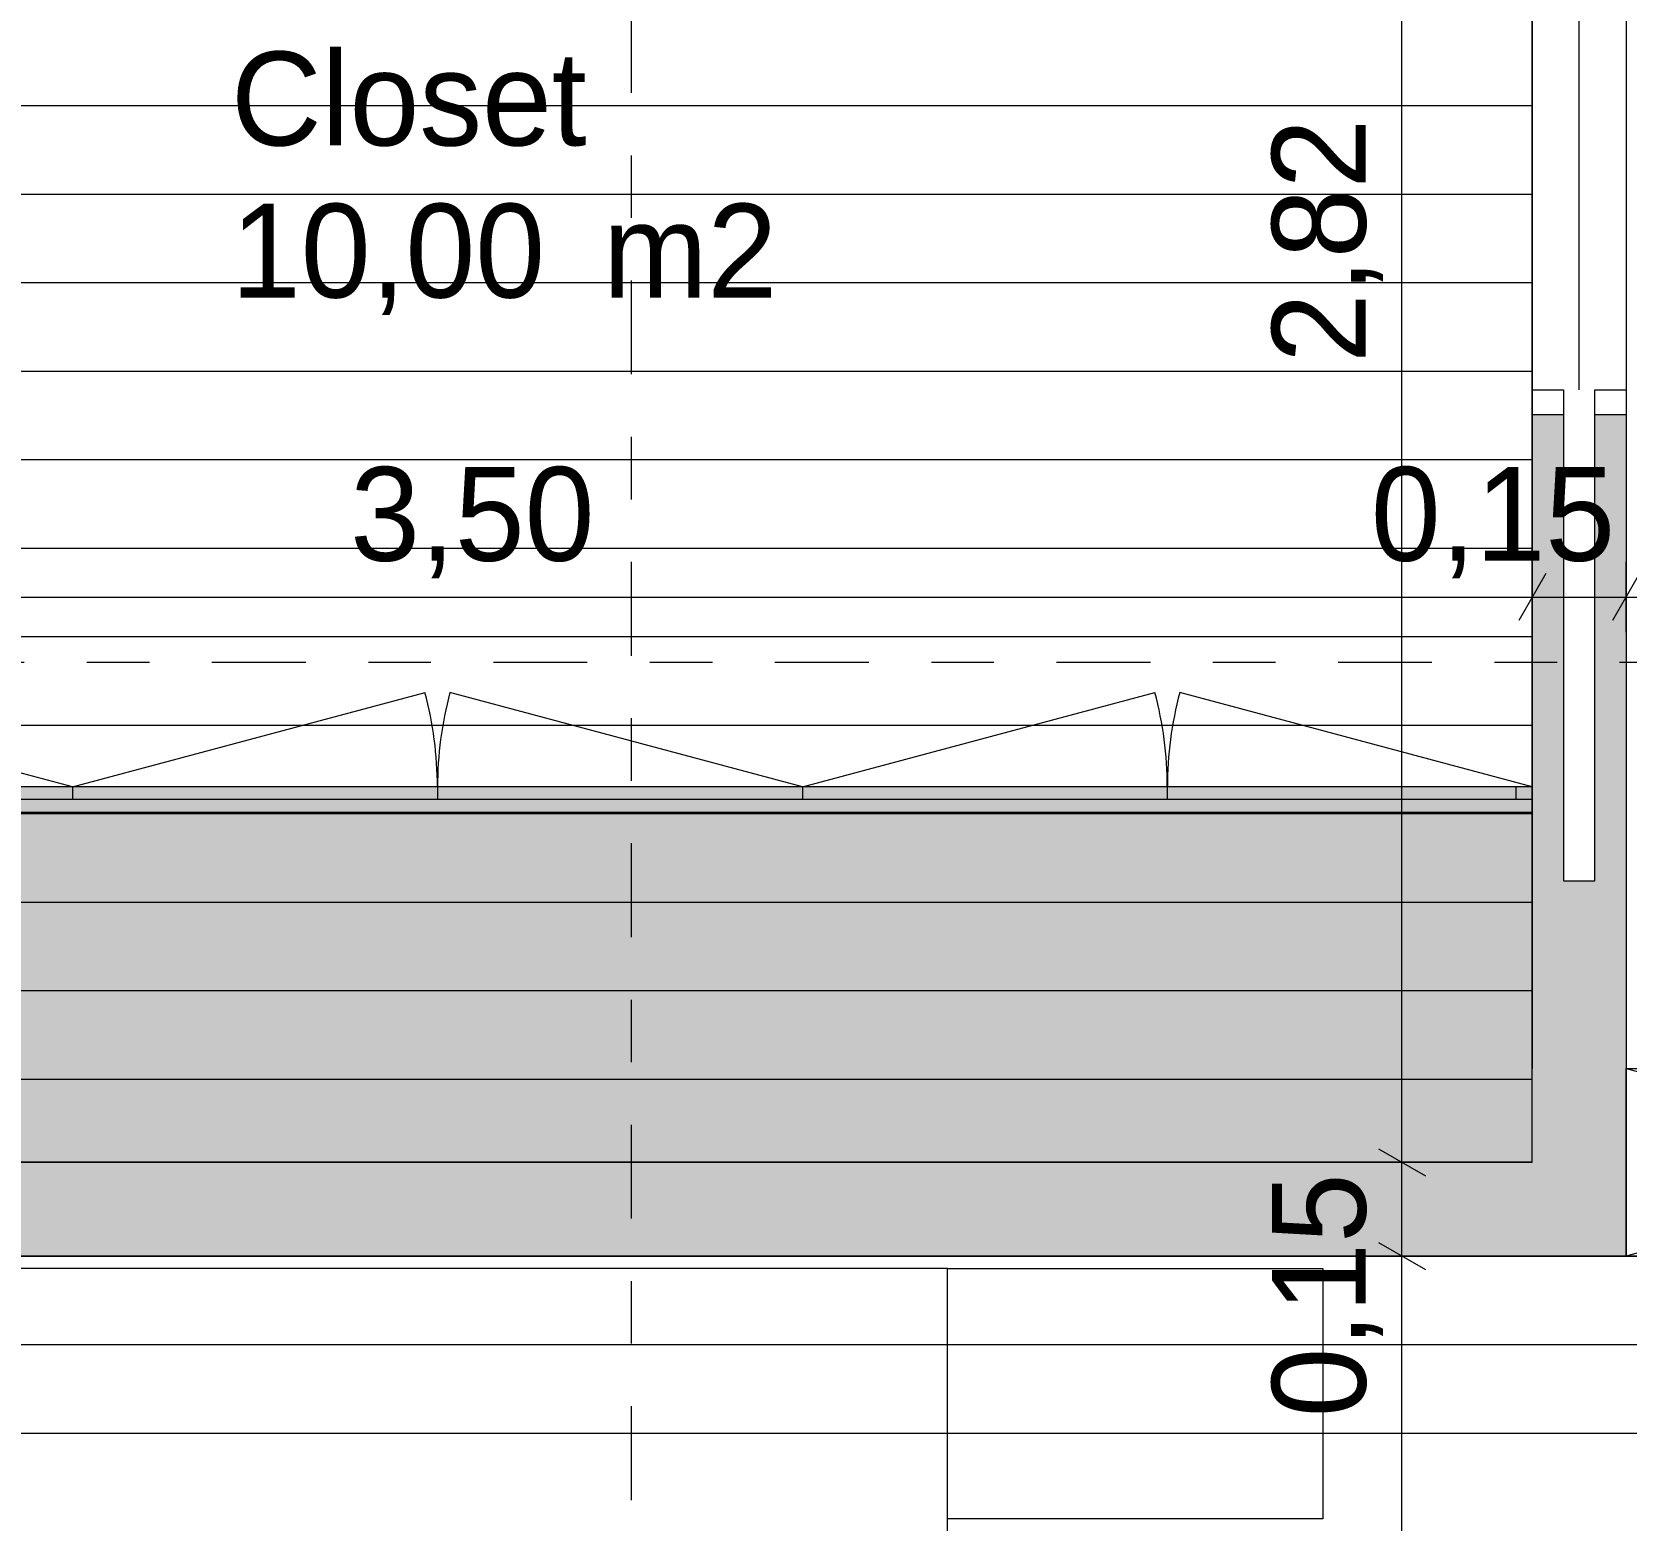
# Model space of a CAD drawing. Header units: metres. Extents: x -111189 to -108577, y -72951 to -72647.
# Drawn here: x -110676.984 to -110674.436, y -72935.126 to -72932.747 of the extents above; entities that cross this region are included whole.
import ezdxf

# ---------------------------------------------------------------- set-up
doc = ezdxf.new("R2010")
doc.units = ezdxf.units.M
doc.header["$MEASUREMENT"] = 0
for name, pattern in [('Dashed', [0.423333, 0.211667, -0.211667]), ('Dot & Dashed', [0.670278, 0.3175, -0.176389, 0, -0.176389]), ('OTK - Tracejado', [0.08, 0.04, -0.04]), ('OTK - Traço Ponto', [0.2, 0.1, -0.05, 0, -0.05]), ('OTK - Traço Ponto CORTES_ALÇ', [0.6, 0.3, -0.15, 0, -0.15])]:
    doc.linetypes.add(name, pattern=pattern)
for name, color, linetype in [('Muro Não Confinante - MNC1_1_0', 7, 'Continuous'), ('Muro Não Confinante - MNC1_1_00 - DESENHO 2D', 7, 'Continuous'), ('Muro Não Confinante - MNC1_1_03 - COBERTURA', 7, 'Continuous'), ('Muro Não Confinante - MNC1_1_03 - LAJES', 7, 'Continuous'), ('Muro Não Confinante - MNC1_1_05 - PAREDES..35', 7, 'Continuous'), ('Muro Não Confinante - MNC1_1_08 - EQUIPAMENTO AMOVIVEL', 7, 'Continuous'), ('Muro Não Confinante - MNC1_1_08 - EQUIPAMENTO FIXO', 7, 'Continuous'), ('Muro Não Confinante - MNC1_1_11 - ZONA_ÁREA', 7, 'Continuous'), ('Muro Não Confinante - MNC1_1_12 - COTAS GERAIS', 7, 'Continuous'), ('Planta Piso -1_1_07 - MUROS', 7, 'Continuous'), ('Planta Piso -1_1_14 - CORTES.Marcadores', 7, 'Continuous')]:
    doc.layers.add(name, color=color, linetype=linetype)
doc.styles.add('ESTILO_GERADO_3', font='AGENCYR.TTF')

# ---------------------------------------------------------------- blocks, each defined once
blk = doc.blocks.new('*X144', base_point=(-110694.4627, -72968.689))
at = {"layer": 'Muro Não Confinante - MNC1_1_03 - LAJES', "color": 253, "linetype": 'Continuous', "lineweight": 9, "ltscale": 1000}
for p, q in [((-110677.0859, -72934.7039), (-110676.8359, -72934.7039)), ((-110676.8359, -72934.7039), (-110676.5859, -72934.7039)), ((-110676.5859, -72934.7039), (-110676.3359, -72934.7039)), ((-110676.3359, -72934.7039), (-110676.0859, -72934.7039)), ((-110676.0859, -72934.7039), (-110675.8359, -72934.7039)), ((-110675.8359, -72934.7039), (-110675.5859, -72934.7039)), ((-110675.5859, -72934.7039), (-110675.3359, -72934.7039)), ((-110675.3359, -72934.7039), (-110675.0859, -72934.7039)), ((-110675.0859, -72934.7039), (-110674.8359, -72934.7039)), ((-110674.8359, -72934.7039), (-110674.5859, -72934.7039)), ((-110674.5859, -72934.7039), (-110674.3359, -72934.7039)), ((-110677.0859, -72934.8454), (-110676.8359, -72934.8454)), ((-110677.0859, -72934.8454), (-110676.8359, -72934.8454)), ((-110676.8359, -72934.8454), (-110676.5859, -72934.8454)), ((-110676.8359, -72934.8454), (-110676.5859, -72934.8454)), ((-110676.5859, -72934.8454), (-110676.3359, -72934.8454)), ((-110676.5859, -72934.8454), (-110676.3359, -72934.8454)), ((-110676.3359, -72934.8454), (-110676.0859, -72934.8454)), ((-110676.3359, -72934.8454), (-110676.0859, -72934.8454)), ((-110676.0859, -72934.8454), (-110675.8359, -72934.8454)), ((-110676.0859, -72934.8454), (-110675.8359, -72934.8454)), ((-110675.8359, -72934.8454), (-110675.5859, -72934.8454)), ((-110675.8359, -72934.8454), (-110675.5859, -72934.8454)), ((-110675.5859, -72934.8454), (-110675.3359, -72934.8454)), ((-110675.5859, -72934.8454), (-110675.3359, -72934.8454)), ((-110675.3359, -72934.8454), (-110675.0859, -72934.8454)), ((-110675.3359, -72934.8454), (-110675.0859, -72934.8454)), ((-110675.0859, -72934.8454), (-110674.8359, -72934.8454)), ((-110675.0859, -72934.8454), (-110674.8359, -72934.8454)), ((-110674.8359, -72934.8454), (-110674.5859, -72934.8454)), ((-110674.8359, -72934.8454), (-110674.5859, -72934.8454)), ((-110674.5859, -72934.8454), (-110674.3359, -72934.8454)), ((-110674.5859, -72934.8454), (-110674.3359, -72934.8454)), ((-110677.0859, -72934.9869), (-110676.8359, -72934.9869)), ((-110677.0859, -72934.9869), (-110676.8359, -72934.9869)), ((-110676.8359, -72934.9869), (-110676.5859, -72934.9869)), ((-110676.8359, -72934.9869), (-110676.5859, -72934.9869)), ((-110676.5859, -72934.9869), (-110676.3359, -72934.9869)), ((-110676.5859, -72934.9869), (-110676.3359, -72934.9869)), ((-110676.3359, -72934.9869), (-110676.0859, -72934.9869)), ((-110676.3359, -72934.9869), (-110676.0859, -72934.9869)), ((-110676.0859, -72934.9869), (-110675.8359, -72934.9869)), ((-110676.0859, -72934.9869), (-110675.8359, -72934.9869)), ((-110675.8359, -72934.9869), (-110675.5859, -72934.9869)), ((-110675.8359, -72934.9869), (-110675.5859, -72934.9869)), ((-110675.5859, -72934.9869), (-110675.3359, -72934.9869)), ((-110675.5859, -72934.9869), (-110675.3359, -72934.9869)), ((-110675.3359, -72934.9869), (-110675.0859, -72934.9869)), ((-110675.3359, -72934.9869), (-110675.0859, -72934.9869)), ((-110675.0859, -72934.9869), (-110674.8359, -72934.9869)), ((-110675.0859, -72934.9869), (-110674.8359, -72934.9869)), ((-110674.8359, -72934.9869), (-110674.5859, -72934.9869)), ((-110674.8359, -72934.9869), (-110674.5859, -72934.9869)), ((-110674.5859, -72934.9869), (-110674.3359, -72934.9869)), ((-110674.5859, -72934.9869), (-110674.3359, -72934.9869))]:
    blk.add_line(p, q, dxfattribs=at)
blk = doc.blocks.new('*X145', base_point=(-110694.4627, -72968.689))
at = {"layer": 'Muro Não Confinante - MNC1_1_03 - LAJES', "color": 253, "linetype": 'Continuous', "lineweight": 9, "ltscale": 1000}
for p, q in [((-110677.0859, -72932.8644), (-110676.8359, -72932.8644)), ((-110677.0859, -72932.8644), (-110676.8359, -72932.8644)), ((-110676.8359, -72932.8644), (-110676.5859, -72932.8644)), ((-110676.8359, -72932.8644), (-110676.5859, -72932.8644)), ((-110676.5859, -72932.8644), (-110676.3359, -72932.8644)), ((-110676.5859, -72932.8644), (-110676.3359, -72932.8644)), ((-110676.3359, -72932.8644), (-110676.0859, -72932.8644)), ((-110676.3359, -72932.8644), (-110676.0859, -72932.8644)), ((-110676.0859, -72932.8644), (-110675.8359, -72932.8644)), ((-110676.0859, -72932.8644), (-110675.8359, -72932.8644)), ((-110675.8359, -72932.8644), (-110675.5859, -72932.8644)), ((-110675.8359, -72932.8644), (-110675.5859, -72932.8644)), ((-110675.5859, -72932.8644), (-110675.3359, -72932.8644)), ((-110675.5859, -72932.8644), (-110675.3359, -72932.8644)), ((-110675.3359, -72932.8644), (-110675.0859, -72932.8644)), ((-110675.3359, -72932.8644), (-110675.0859, -72932.8644)), ((-110675.0859, -72932.8644), (-110674.8359, -72932.8644)), ((-110675.0859, -72932.8644), (-110674.8359, -72932.8644)), ((-110674.8359, -72932.8644), (-110674.5859, -72932.8644)), ((-110674.8359, -72932.8644), (-110674.5859, -72932.8644)), ((-110677.0859, -72933.0059), (-110676.8359, -72933.0059)), ((-110677.0859, -72933.0059), (-110676.8359, -72933.0059)), ((-110676.8359, -72933.0059), (-110676.5859, -72933.0059)), ((-110676.8359, -72933.0059), (-110676.5859, -72933.0059)), ((-110676.5859, -72933.0059), (-110676.3359, -72933.0059)), ((-110676.5859, -72933.0059), (-110676.3359, -72933.0059)), ((-110676.3359, -72933.0059), (-110676.0859, -72933.0059)), ((-110676.3359, -72933.0059), (-110676.0859, -72933.0059)), ((-110676.0859, -72933.0059), (-110675.8359, -72933.0059)), ((-110676.0859, -72933.0059), (-110675.8359, -72933.0059)), ((-110675.8359, -72933.0059), (-110675.5859, -72933.0059)), ((-110675.8359, -72933.0059), (-110675.5859, -72933.0059)), ((-110675.5859, -72933.0059), (-110675.3359, -72933.0059)), ((-110675.5859, -72933.0059), (-110675.3359, -72933.0059)), ((-110675.3359, -72933.0059), (-110675.0859, -72933.0059)), ((-110675.3359, -72933.0059), (-110675.0859, -72933.0059)), ((-110675.0859, -72933.0059), (-110674.8359, -72933.0059)), ((-110675.0859, -72933.0059), (-110674.8359, -72933.0059)), ((-110674.8359, -72933.0059), (-110674.5859, -72933.0059)), ((-110674.8359, -72933.0059), (-110674.5859, -72933.0059)), ((-110677.0859, -72933.1474), (-110676.8359, -72933.1474)), ((-110677.0859, -72933.1474), (-110676.8359, -72933.1474)), ((-110676.8359, -72933.1474), (-110676.5859, -72933.1474)), ((-110676.8359, -72933.1474), (-110676.5859, -72933.1474)), ((-110676.5859, -72933.1474), (-110676.3359, -72933.1474)), ((-110676.5859, -72933.1474), (-110676.3359, -72933.1474)), ((-110676.3359, -72933.1474), (-110676.0859, -72933.1474)), ((-110676.3359, -72933.1474), (-110676.0859, -72933.1474)), ((-110676.0859, -72933.1474), (-110675.8359, -72933.1474)), ((-110676.0859, -72933.1474), (-110675.8359, -72933.1474)), ((-110675.8359, -72933.1474), (-110675.5859, -72933.1474)), ((-110675.8359, -72933.1474), (-110675.5859, -72933.1474)), ((-110675.5859, -72933.1474), (-110675.3359, -72933.1474)), ((-110675.5859, -72933.1474), (-110675.3359, -72933.1474)), ((-110675.3359, -72933.1474), (-110675.0859, -72933.1474)), ((-110675.3359, -72933.1474), (-110675.0859, -72933.1474)), ((-110675.0859, -72933.1474), (-110674.8359, -72933.1474)), ((-110675.0859, -72933.1474), (-110674.8359, -72933.1474)), ((-110674.8359, -72933.1474), (-110674.5859, -72933.1474)), ((-110674.8359, -72933.1474), (-110674.5859, -72933.1474)), ((-110677.0859, -72933.2889), (-110676.8359, -72933.2889)), ((-110677.0859, -72933.2889), (-110676.8359, -72933.2889)), ((-110676.8359, -72933.2889), (-110676.5859, -72933.2889)), ((-110676.8359, -72933.2889), (-110676.5859, -72933.2889)), ((-110676.5859, -72933.2889), (-110676.3359, -72933.2889)), ((-110676.5859, -72933.2889), (-110676.3359, -72933.2889)), ((-110676.3359, -72933.2889), (-110676.0859, -72933.2889)), ((-110676.3359, -72933.2889), (-110676.0859, -72933.2889)), ((-110676.0859, -72933.2889), (-110675.8359, -72933.2889)), ((-110676.0859, -72933.2889), (-110675.8359, -72933.2889)), ((-110675.8359, -72933.2889), (-110675.5859, -72933.2889)), ((-110675.8359, -72933.2889), (-110675.5859, -72933.2889)), ((-110675.5859, -72933.2889), (-110675.3359, -72933.2889)), ((-110675.5859, -72933.2889), (-110675.3359, -72933.2889)), ((-110675.3359, -72933.2889), (-110675.0859, -72933.2889)), ((-110675.3359, -72933.2889), (-110675.0859, -72933.2889)), ((-110675.0859, -72933.2889), (-110674.8359, -72933.2889)), ((-110675.0859, -72933.2889), (-110674.8359, -72933.2889)), ((-110674.8359, -72933.2889), (-110674.5859, -72933.2889)), ((-110674.8359, -72933.2889), (-110674.5859, -72933.2889)), ((-110677.0859, -72933.4304), (-110676.8359, -72933.4304)), ((-110677.0859, -72933.4304), (-110676.8359, -72933.4304)), ((-110676.8359, -72933.4304), (-110676.5859, -72933.4304)), ((-110676.8359, -72933.4304), (-110676.5859, -72933.4304)), ((-110676.5859, -72933.4304), (-110676.3359, -72933.4304)), ((-110676.5859, -72933.4304), (-110676.3359, -72933.4304)), ((-110676.3359, -72933.4304), (-110676.0859, -72933.4304)), ((-110676.3359, -72933.4304), (-110676.0859, -72933.4304)), ((-110676.0859, -72933.4304), (-110675.8359, -72933.4304)), ((-110676.0859, -72933.4304), (-110675.8359, -72933.4304)), ((-110675.8359, -72933.4304), (-110675.5859, -72933.4304)), ((-110675.8359, -72933.4304), (-110675.5859, -72933.4304)), ((-110675.5859, -72933.4304), (-110675.3359, -72933.4304)), ((-110675.5859, -72933.4304), (-110675.3359, -72933.4304)), ((-110675.3359, -72933.4304), (-110675.0859, -72933.4304)), ((-110675.3359, -72933.4304), (-110675.0859, -72933.4304)), ((-110675.0859, -72933.4304), (-110674.8359, -72933.4304)), ((-110675.0859, -72933.4304), (-110674.8359, -72933.4304)), ((-110674.8359, -72933.4304), (-110674.5859, -72933.4304)), ((-110674.8359, -72933.4304), (-110674.5859, -72933.4304)), ((-110677.0859, -72933.5719), (-110676.8359, -72933.5719)), ((-110677.0859, -72933.5719), (-110676.8359, -72933.5719)), ((-110676.8359, -72933.5719), (-110676.5859, -72933.5719)), ((-110676.8359, -72933.5719), (-110676.5859, -72933.5719)), ((-110676.5859, -72933.5719), (-110676.3359, -72933.5719)), ((-110676.5859, -72933.5719), (-110676.3359, -72933.5719)), ((-110676.3359, -72933.5719), (-110676.0859, -72933.5719)), ((-110676.3359, -72933.5719), (-110676.0859, -72933.5719)), ((-110676.0859, -72933.5719), (-110675.8359, -72933.5719)), ((-110676.0859, -72933.5719), (-110675.8359, -72933.5719)), ((-110675.8359, -72933.5719), (-110675.5859, -72933.5719)), ((-110675.8359, -72933.5719), (-110675.5859, -72933.5719)), ((-110675.5859, -72933.5719), (-110675.3359, -72933.5719)), ((-110675.5859, -72933.5719), (-110675.3359, -72933.5719)), ((-110675.3359, -72933.5719), (-110675.0859, -72933.5719)), ((-110675.3359, -72933.5719), (-110675.0859, -72933.5719)), ((-110675.0859, -72933.5719), (-110674.8359, -72933.5719)), ((-110675.0859, -72933.5719), (-110674.8359, -72933.5719)), ((-110674.8359, -72933.5719), (-110674.5859, -72933.5719)), ((-110674.8359, -72933.5719), (-110674.5859, -72933.5719)), ((-110677.0859, -72933.7134), (-110676.8359, -72933.7134)), ((-110677.0859, -72933.7134), (-110676.8359, -72933.7134)), ((-110676.8359, -72933.7134), (-110676.5859, -72933.7134)), ((-110676.8359, -72933.7134), (-110676.5859, -72933.7134)), ((-110676.5859, -72933.7134), (-110676.3359, -72933.7134)), ((-110676.5859, -72933.7134), (-110676.3359, -72933.7134)), ((-110676.3359, -72933.7134), (-110676.0859, -72933.7134)), ((-110676.3359, -72933.7134), (-110676.0859, -72933.7134)), ((-110676.0859, -72933.7134), (-110675.8359, -72933.7134)), ((-110676.0859, -72933.7134), (-110675.8359, -72933.7134)), ((-110675.8359, -72933.7134), (-110675.5859, -72933.7134)), ((-110675.8359, -72933.7134), (-110675.5859, -72933.7134)), ((-110675.5859, -72933.7134), (-110675.3359, -72933.7134)), ((-110675.5859, -72933.7134), (-110675.3359, -72933.7134)), ((-110675.3359, -72933.7134), (-110675.0859, -72933.7134)), ((-110675.3359, -72933.7134), (-110675.0859, -72933.7134)), ((-110675.0859, -72933.7134), (-110674.8359, -72933.7134)), ((-110675.0859, -72933.7134), (-110674.8359, -72933.7134)), ((-110674.8359, -72933.7134), (-110674.5859, -72933.7134)), ((-110674.8359, -72933.7134), (-110674.5859, -72933.7134)), ((-110677.0859, -72933.8549), (-110676.8359, -72933.8549)), ((-110677.0859, -72933.8549), (-110676.8359, -72933.8549)), ((-110676.8359, -72933.8549), (-110676.5859, -72933.8549)), ((-110676.8359, -72933.8549), (-110676.5859, -72933.8549)), ((-110676.5859, -72933.8549), (-110676.3359, -72933.8549)), ((-110676.5859, -72933.8549), (-110676.3359, -72933.8549)), ((-110676.3359, -72933.8549), (-110676.0859, -72933.8549)), ((-110676.3359, -72933.8549), (-110676.0859, -72933.8549)), ((-110676.0859, -72933.8549), (-110675.8359, -72933.8549)), ((-110676.0859, -72933.8549), (-110675.8359, -72933.8549)), ((-110675.8359, -72933.8549), (-110675.5859, -72933.8549)), ((-110675.8359, -72933.8549), (-110675.5859, -72933.8549)), ((-110675.5859, -72933.8549), (-110675.3359, -72933.8549)), ((-110675.5859, -72933.8549), (-110675.3359, -72933.8549)), ((-110675.3359, -72933.8549), (-110675.0859, -72933.8549)), ((-110675.3359, -72933.8549), (-110675.0859, -72933.8549)), ((-110675.0859, -72933.8549), (-110674.8359, -72933.8549)), ((-110675.0859, -72933.8549), (-110674.8359, -72933.8549)), ((-110674.8359, -72933.8549), (-110674.5859, -72933.8549)), ((-110674.8359, -72933.8549), (-110674.5859, -72933.8549)), ((-110677.0859, -72933.9964), (-110676.8359, -72933.9964)), ((-110677.0859, -72933.9964), (-110676.8359, -72933.9964)), ((-110676.8359, -72933.9964), (-110676.5859, -72933.9964)), ((-110676.8359, -72933.9964), (-110676.5859, -72933.9964)), ((-110676.5859, -72933.9964), (-110676.3359, -72933.9964)), ((-110676.5859, -72933.9964), (-110676.3359, -72933.9964)), ((-110676.3359, -72933.9964), (-110676.0859, -72933.9964)), ((-110676.3359, -72933.9964), (-110676.0859, -72933.9964)), ((-110676.0859, -72933.9964), (-110675.8359, -72933.9964)), ((-110676.0859, -72933.9964), (-110675.8359, -72933.9964)), ((-110675.8359, -72933.9964), (-110675.5859, -72933.9964)), ((-110675.8359, -72933.9964), (-110675.5859, -72933.9964)), ((-110675.5859, -72933.9964), (-110675.3359, -72933.9964)), ((-110675.5859, -72933.9964), (-110675.3359, -72933.9964)), ((-110675.3359, -72933.9964), (-110675.0859, -72933.9964)), ((-110675.3359, -72933.9964), (-110675.0859, -72933.9964)), ((-110675.0859, -72933.9964), (-110674.8359, -72933.9964)), ((-110675.0859, -72933.9964), (-110674.8359, -72933.9964)), ((-110674.8359, -72933.9964), (-110674.5859, -72933.9964)), ((-110674.8359, -72933.9964), (-110674.5859, -72933.9964)), ((-110677.0859, -72934.1379), (-110676.8359, -72934.1379)), ((-110677.0859, -72934.1379), (-110676.8359, -72934.1379)), ((-110676.8359, -72934.1379), (-110676.5859, -72934.1379)), ((-110676.8359, -72934.1379), (-110676.5859, -72934.1379)), ((-110676.5859, -72934.1379), (-110676.3359, -72934.1379)), ((-110676.5859, -72934.1379), (-110676.3359, -72934.1379)), ((-110676.3359, -72934.1379), (-110676.0859, -72934.1379)), ((-110676.3359, -72934.1379), (-110676.0859, -72934.1379)), ((-110676.0859, -72934.1379), (-110675.8359, -72934.1379)), ((-110676.0859, -72934.1379), (-110675.8359, -72934.1379)), ((-110675.8359, -72934.1379), (-110675.5859, -72934.1379)), ((-110675.8359, -72934.1379), (-110675.5859, -72934.1379)), ((-110675.5859, -72934.1379), (-110675.3359, -72934.1379)), ((-110675.5859, -72934.1379), (-110675.3359, -72934.1379)), ((-110675.3359, -72934.1379), (-110675.0859, -72934.1379)), ((-110675.3359, -72934.1379), (-110675.0859, -72934.1379)), ((-110675.0859, -72934.1379), (-110674.8359, -72934.1379)), ((-110675.0859, -72934.1379), (-110674.8359, -72934.1379)), ((-110674.8359, -72934.1379), (-110674.5859, -72934.1379)), ((-110674.8359, -72934.1379), (-110674.5859, -72934.1379)), ((-110677.0859, -72934.2794), (-110676.8359, -72934.2794)), ((-110677.0859, -72934.2794), (-110676.8359, -72934.2794)), ((-110676.8359, -72934.2794), (-110676.5859, -72934.2794)), ((-110676.8359, -72934.2794), (-110676.5859, -72934.2794)), ((-110676.5859, -72934.2794), (-110676.3359, -72934.2794)), ((-110676.5859, -72934.2794), (-110676.3359, -72934.2794)), ((-110676.3359, -72934.2794), (-110676.0859, -72934.2794)), ((-110676.3359, -72934.2794), (-110676.0859, -72934.2794)), ((-110676.0859, -72934.2794), (-110675.8359, -72934.2794)), ((-110676.0859, -72934.2794), (-110675.8359, -72934.2794)), ((-110675.8359, -72934.2794), (-110675.5859, -72934.2794)), ((-110675.8359, -72934.2794), (-110675.5859, -72934.2794)), ((-110675.5859, -72934.2794), (-110675.3359, -72934.2794)), ((-110675.5859, -72934.2794), (-110675.3359, -72934.2794)), ((-110675.3359, -72934.2794), (-110675.0859, -72934.2794)), ((-110675.3359, -72934.2794), (-110675.0859, -72934.2794)), ((-110675.0859, -72934.2794), (-110674.8359, -72934.2794)), ((-110675.0859, -72934.2794), (-110674.8359, -72934.2794)), ((-110674.8359, -72934.2794), (-110674.5859, -72934.2794)), ((-110674.8359, -72934.2794), (-110674.5859, -72934.2794)), ((-110677.0859, -72934.4209), (-110676.8359, -72934.4209)), ((-110677.0859, -72934.4209), (-110676.8359, -72934.4209)), ((-110676.8359, -72934.4209), (-110676.5859, -72934.4209)), ((-110676.8359, -72934.4209), (-110676.5859, -72934.4209)), ((-110676.5859, -72934.4209), (-110676.3359, -72934.4209)), ((-110676.5859, -72934.4209), (-110676.3359, -72934.4209)), ((-110676.3359, -72934.4209), (-110676.0859, -72934.4209)), ((-110676.3359, -72934.4209), (-110676.0859, -72934.4209)), ((-110676.0859, -72934.4209), (-110675.8359, -72934.4209)), ((-110676.0859, -72934.4209), (-110675.8359, -72934.4209)), ((-110675.8359, -72934.4209), (-110675.5859, -72934.4209)), ((-110675.8359, -72934.4209), (-110675.5859, -72934.4209)), ((-110675.5859, -72934.4209), (-110675.3359, -72934.4209)), ((-110675.5859, -72934.4209), (-110675.3359, -72934.4209)), ((-110675.3359, -72934.4209), (-110675.0859, -72934.4209)), ((-110675.3359, -72934.4209), (-110675.0859, -72934.4209)), ((-110675.0859, -72934.4209), (-110674.8359, -72934.4209)), ((-110675.0859, -72934.4209), (-110674.8359, -72934.4209)), ((-110674.8359, -72934.4209), (-110674.5859, -72934.4209)), ((-110674.8359, -72934.4209), (-110674.5859, -72934.4209))]:
    blk.add_line(p, q, dxfattribs=at)

msp = doc.modelspace()

# ---------------------------------------------------------------- hatches: boundary and pattern name
at = {"layer": 'Muro Não Confinante - MNC1_1_08 - EQUIPAMENTO FIXO', "linetype": 'Continuous', "lineweight": 13}
msp.add_hatch(color=254, dxfattribs=at).paths.add_polyline_path([(-110674.5859, -72933.9539), (-110678.0859, -72933.9539), (-110678.0859, -72934.5539), (-110674.5859, -72934.5539)])
at = {"layer": 'Planta Piso -1_1_07 - MUROS', "linetype": 'Continuous', "lineweight": 0, "true_color": 0x939598}
h = msp.add_hatch(color=252, dxfattribs=at)
h.paths.add_polyline_path([(-110673.1859, -72933.7544), (-110673.3245, -72933.7544), (-110673.3245, -72934.6539), (-110673.1859, -72934.6539)])
h.paths.add_polyline_path([(-110673.1859, -72933.6502), (-110673.3245, -72933.6502), (-110673.3245, -72933.7544), (-110673.1859, -72933.7544)])
h.paths.add_polyline_path([(-110673.1859, -72933.5289), (-110673.3245, -72933.5289), (-110673.3245, -72933.6502), (-110673.1859, -72933.6502)])
h.paths.add_polyline_path([(-110673.1859, -72932.3289), (-110673.3245, -72932.3289), (-110673.3245, -72933.5289), (-110673.1859, -72933.5289)])
h.paths.add_polyline_path([(-110673.3245, -72935.2039), (-110673.3359, -72935.2039), (-110673.3359, -72935.4629), (-110673.3245, -72935.4629)])
h.paths.add_polyline_path([(-110673.3245, -72934.9539), (-110673.3359, -72934.9539), (-110673.3359, -72935.2039), (-110673.3245, -72935.2039)])
h.paths.add_polyline_path([(-110673.3245, -72933.7544), (-110673.3359, -72933.7544), (-110673.3359, -72934.4039), (-110673.3359, -72934.6539), (-110673.3245, -72934.6539)])
h.paths.add_polyline_path([(-110673.3245, -72934.7039), (-110673.3359, -72934.7039), (-110673.3359, -72934.9539), (-110673.3245, -72934.9539)])
h.paths.add_polyline_path([(-110673.3245, -72934.6539), (-110673.3359, -72934.6539), (-110673.3359, -72934.7039), (-110673.3245, -72934.7039)])
h.paths.add_polyline_path([(-110673.3245, -72932.3289), (-110673.3359, -72932.3289), (-110673.3359, -72933.5289), (-110673.3245, -72933.5289)])
h.paths.add_polyline_path([(-110673.3245, -72931.7039), (-110673.3359, -72931.7039), (-110673.3359, -72932.3289), (-110673.3245, -72932.3289)])
h.paths.add_polyline_path([(-110673.1859, -72931.7039), (-110673.3245, -72931.7039), (-110673.3245, -72932.3289), (-110673.1859, -72932.3289)])
h.paths.add_polyline_path([(-110673.1859, -72931.5515), (-110673.3245, -72931.5515), (-110673.3245, -72931.7039), (-110673.1859, -72931.7039)])
h.paths.add_polyline_path([(-110673.3245, -72931.5515), (-110673.3359, -72931.5515), (-110673.3359, -72931.7039), (-110673.3245, -72931.7039)])
h.paths.add_polyline_path([(-110673.3245, -72931.5039), (-110673.3359, -72931.5039), (-110673.3359, -72931.5515), (-110673.3245, -72931.5515)])
h.paths.add_polyline_path([(-110673.3245, -72931.3539), (-110673.3359, -72931.3539), (-110673.3359, -72931.5039), (-110673.3245, -72931.5039)])
h.paths.add_polyline_path([(-110673.3359, -72931.3539), (-110673.4559, -72931.3539), (-110673.4559, -72931.5039), (-110673.3359, -72931.5039)])
h.paths.add_polyline_path([(-110673.1859, -72931.3539), (-110673.3245, -72931.3539), (-110673.3245, -72931.5039), (-110673.1859, -72931.5039)])
h.paths.add_polyline_path([(-110673.1859, -72931.5039), (-110673.3245, -72931.5039), (-110673.3245, -72931.5515), (-110673.1859, -72931.5515)])
h.paths.add_polyline_path([(-110673.0859, -72931.3539), (-110673.1859, -72931.3539), (-110673.1859, -72931.5039), (-110673.0859, -72931.5039)])
h.paths.add_polyline_path([(-110673.0715, -72931.3539), (-110673.0859, -72931.3539), (-110673.0859, -72931.5039), (-110673.0715, -72931.5039)])
h.paths.add_polyline_path([(-110671.9859, -72931.3539), (-110672.2115, -72931.3539), (-110672.2115, -72931.5039), (-110671.9859, -72931.5039)])
h.paths.add_polyline_path([(-110670.1514, -72931.3539), (-110670.8083, -72931.3539), (-110670.8083, -72931.5039), (-110670.6859, -72931.5039), (-110670.6211, -72931.5039), (-110670.1514, -72931.5039)])
h.paths.add_polyline_path([(-110669.7344, -72931.3539), (-110670.1514, -72931.3539), (-110670.1514, -72931.5039), (-110669.7344, -72931.5039)])
h.paths.add_polyline_path([(-110668.9365, -72931.3539), (-110669.7344, -72931.3539), (-110669.7344, -72931.5039), (-110668.9365, -72931.5039)])
h.paths.add_polyline_path([(-110668.8665, -72931.3539), (-110668.9365, -72931.3539), (-110668.9365, -72931.5039), (-110668.8665, -72931.5039)])
h.paths.add_polyline_path([(-110668.6316, -72931.3539), (-110668.8665, -72931.3539), (-110668.8665, -72931.5039), (-110668.6359, -72931.5039), (-110668.6316, -72931.5039)])
h.paths.add_polyline_path([(-110668.9365, -72934.9539), (-110669.7344, -72934.9539), (-110669.7344, -72934.9939), (-110669.7344, -72935.2039), (-110668.9365, -72935.2039)])
h.paths.add_polyline_path([(-110668.8665, -72934.9539), (-110668.9365, -72934.9539), (-110668.9365, -72935.2039), (-110668.8665, -72935.2039)])
h.paths.add_polyline_path([(-110668.8665, -72934.6539), (-110668.9365, -72934.6539), (-110668.9365, -72934.9539), (-110668.8665, -72934.9539)])
h.paths.add_polyline_path([(-110668.6316, -72934.6539), (-110668.8665, -72934.6539), (-110668.8665, -72934.7239), (-110668.6316, -72934.7239)])
h.paths.add_polyline_path([(-110668.6316, -72934.9839), (-110668.8665, -72934.9839), (-110668.8665, -72935.2039), (-110668.6316, -72935.2039)])
h.paths.add_polyline_path([(-110668.3859, -72934.9539), (-110668.6059, -72934.9539), (-110668.6059, -72934.9839), (-110668.6316, -72934.9839), (-110668.6316, -72935.2039), (-110668.3859, -72935.2039)])
h.paths.add_polyline_path([(-110668.3859, -72934.6539), (-110668.6316, -72934.6539), (-110668.6316, -72934.7239), (-110668.6059, -72934.7239), (-110668.6059, -72934.9539), (-110668.3859, -72934.9539)])
h.paths.add_polyline_path([(-110668.3859, -72933.7544), (-110668.6316, -72933.7544), (-110668.6316, -72934.6539), (-110668.3859, -72934.6539)])
h.paths.add_polyline_path([(-110668.6316, -72933.7544), (-110668.6359, -72933.7544), (-110668.6359, -72934.6539), (-110668.6316, -72934.6539)])
h.paths.add_polyline_path([(-110668.6316, -72933.6502), (-110668.6359, -72933.6502), (-110668.6359, -72933.7064), (-110668.6359, -72933.7544), (-110668.6316, -72933.7544)])
h.paths.add_polyline_path([(-110668.6316, -72933.5289), (-110668.6359, -72933.5289), (-110668.6359, -72933.6502), (-110668.6316, -72933.6426)])
h.paths.add_polyline_path([(-110668.3859, -72933.5289), (-110668.6316, -72933.5289), (-110668.6316, -72933.6502), (-110668.3859, -72933.6502)])
h.paths.add_polyline_path([(-110668.3859, -72933.6502), (-110668.6316, -72933.6502), (-110668.6316, -72933.7544), (-110668.3859, -72933.7544)])
h.paths.add_polyline_path([(-110668.3859, -72932.3289), (-110668.6316, -72932.3289), (-110668.6316, -72933.5289), (-110668.3859, -72933.5289)])
h.paths.add_polyline_path([(-110668.6316, -72932.3289), (-110668.6359, -72932.3289), (-110668.6359, -72933.5289), (-110668.6316, -72933.5289)])
h.paths.add_polyline_path([(-110668.6316, -72931.7039), (-110668.6359, -72931.7039), (-110668.6359, -72932.3289), (-110668.6316, -72932.3289)])
h.paths.add_polyline_path([(-110668.3859, -72931.7039), (-110668.6316, -72931.7039), (-110668.6316, -72932.3289), (-110668.3859, -72932.3289)])
h.paths.add_polyline_path([(-110668.6316, -72931.5515), (-110668.6359, -72931.5515), (-110668.6359, -72931.7039), (-110668.6316, -72931.7039)])
h.paths.add_polyline_path([(-110668.3859, -72931.5515), (-110668.6316, -72931.5515), (-110668.6316, -72931.7039), (-110668.3859, -72931.7039)])
h.paths.add_polyline_path([(-110668.6316, -72931.5039), (-110668.6359, -72931.5039), (-110668.6359, -72931.5515), (-110668.6316, -72931.5515)])
h.paths.add_polyline_path([(-110668.3859, -72931.5039), (-110668.6316, -72931.5039), (-110668.6316, -72931.5515), (-110668.3859, -72931.5515)])
h.paths.add_polyline_path([(-110668.3859, -72931.3539), (-110668.6316, -72931.3539), (-110668.6316, -72931.5039), (-110668.3859, -72931.5039)])
h.paths.add_polyline_path([(-110668.5861, -72930.7789), (-110668.6316, -72930.7789), (-110668.6316, -72931.3539), (-110668.5861, -72931.3539)])
h.paths.add_polyline_path([(-110668.6316, -72931.0911), (-110668.6359, -72931.0911), (-110668.6359, -72931.1473), (-110668.6359, -72931.3539), (-110668.6316, -72931.3539)])
h.paths.add_polyline_path([(-110668.6316, -72930.6507), (-110668.6359, -72930.6507), (-110668.6359, -72930.7789), (-110668.6316, -72930.7789)])
h.paths.add_polyline_path([(-110668.5861, -72930.6507), (-110668.6316, -72930.6507), (-110668.6316, -72930.7789), (-110668.5861, -72930.7789)])
h.paths.add_polyline_path([(-110668.3859, -72930.6507), (-110668.5861, -72930.6507), (-110668.5861, -72930.7789), (-110668.3859, -72930.7789)])
h.paths.add_polyline_path([(-110668.3859, -72929.9789), (-110668.5861, -72929.9789), (-110668.5861, -72930.6507), (-110668.3859, -72930.6507)])
h.paths.add_polyline_path([(-110668.5861, -72929.9789), (-110668.6316, -72929.9789), (-110668.6316, -72930.6507), (-110668.5861, -72930.6507)])
h.paths.add_polyline_path([(-110668.6316, -72929.9789), (-110668.6359, -72929.9789), (-110668.6359, -72930.6507), (-110668.6316, -72930.6507)])
h.paths.add_polyline_path([(-110668.3859, -72929.5039), (-110668.5861, -72929.5039), (-110668.5861, -72929.9789), (-110668.3859, -72929.9789)])
h.paths.add_polyline_path([(-110668.6316, -72929.5039), (-110668.6359, -72929.5039), (-110668.6359, -72929.9539), (-110668.6359, -72929.9789), (-110668.6316, -72929.9789)])
h.paths.add_polyline_path([(-110668.5861, -72929.5039), (-110668.6316, -72929.5039), (-110668.6316, -72929.9789), (-110668.5861, -72929.9789)])
h.paths.add_polyline_path([(-110668.3859, -72929.4039), (-110668.6316, -72929.4039), (-110668.6316, -72929.5039), (-110668.3859, -72929.5039)])
h.paths.add_polyline_path([(-110668.3859, -72929.2556), (-110668.6316, -72929.2556), (-110668.6316, -72929.4039), (-110668.3859, -72929.4039)])
h.paths.add_polyline_path([(-110668.6316, -72929.2556), (-110668.7859, -72929.2556), (-110668.7859, -72929.4039), (-110668.6316, -72929.4039)])
h.paths.add_polyline_path([(-110668.6316, -72929.4039), (-110668.7859, -72929.4039), (-110668.7859, -72929.4639), (-110668.7859, -72929.5039), (-110668.6359, -72929.5039), (-110668.6316, -72929.5039)])
h.paths.add_polyline_path([(-110668.3859, -72930.7789), (-110668.5861, -72930.7789), (-110668.5861, -72931.3539), (-110668.3859, -72931.3539)])
h.paths.add_polyline_path([(-110674.4359, -72933.7544), (-110674.4859, -72933.7544), (-110674.4859, -72934.1039), (-110674.5359, -72934.1039), (-110674.5359, -72933.7544), (-110674.5859, -72933.7544), (-110674.5859, -72933.9946), (-110674.5859, -72934.5539), (-110674.7109, -72934.5539), (-110674.7109, -72934.6539), (-110674.4359, -72934.6539), (-110674.4359, -72934.4039)])
h.paths.add_polyline_path([(-110674.5359, -72933.6502), (-110674.5859, -72933.6502), (-110674.5859, -72933.7064), (-110674.5859, -72933.7544), (-110674.5359, -72933.7544)])
h.paths.add_polyline_path([(-110674.5359, -72933.5289), (-110674.5859, -72933.5289), (-110674.5859, -72933.6502), (-110674.5359, -72933.6502)])
h.paths.add_polyline_path([(-110674.5359, -72933.3589), (-110674.5859, -72933.3589), (-110674.5859, -72933.5289), (-110674.5359, -72933.5289)])
h.paths.add_polyline_path([(-110674.4359, -72933.3589), (-110674.4859, -72933.3589), (-110674.4859, -72933.5289), (-110674.4359, -72933.5289)])
h.paths.add_polyline_path([(-110674.4359, -72933.5289), (-110674.4859, -72933.5289), (-110674.4859, -72933.6502), (-110674.4359, -72933.6502), (-110674.4359, -72933.5939)])
h.paths.add_polyline_path([(-110674.4359, -72933.6502), (-110674.4859, -72933.6502), (-110674.4859, -72933.7544), (-110674.4359, -72933.7544)])
h.paths.add_polyline_path([(-110674.7109, -72934.5539), (-110674.7943, -72934.5539), (-110674.7943, -72934.6539), (-110674.7109, -72934.6539)])
h.paths.add_polyline_path([(-110674.7943, -72934.5539), (-110676.0264, -72934.5539), (-110676.0264, -72934.6539), (-110674.7943, -72934.6539)])
h.paths.add_polyline_path([(-110676.0264, -72934.5539), (-110676.7109, -72934.5539), (-110676.7109, -72934.6539), (-110676.0264, -72934.6539)])
h.paths.add_polyline_path([(-110676.7109, -72934.5539), (-110678.0859, -72934.5539), (-110678.0859, -72934.6539), (-110676.7109, -72934.6539)])
h.paths.add_polyline_path([(-110676.7109, -72934.6539), (-110678.0859, -72934.6539), (-110678.0859, -72934.7039), (-110676.7109, -72934.7039)])
h.paths.add_polyline_path([(-110676.0264, -72934.6539), (-110676.7109, -72934.6539), (-110676.7109, -72934.7039), (-110676.0264, -72934.7039)])
h.paths.add_polyline_path([(-110674.7943, -72934.6539), (-110676.0264, -72934.6539), (-110676.0264, -72934.7039), (-110674.7943, -72934.7039)])
h.paths.add_polyline_path([(-110674.4359, -72934.6539), (-110674.7109, -72934.6539), (-110674.7109, -72934.7039), (-110674.5859, -72934.7039), (-110674.4359, -72934.7039)])
h.paths.add_polyline_path([(-110674.7109, -72934.6539), (-110674.7943, -72934.6539), (-110674.7943, -72934.7039), (-110674.738, -72934.7039), (-110674.7109, -72934.7039)])
h = msp.add_hatch(color=252, dxfattribs=at)
h.paths.add_polyline_path([(-110678.1372, -72933.5289), (-110678.3359, -72933.5289), (-110678.3359, -72933.6502), (-110678.1372, -72933.6502)])
h.paths.add_polyline_path([(-110678.0859, -72933.5289), (-110678.1372, -72933.5289), (-110678.1372, -72933.6502), (-110678.0859, -72933.6502)])
h.paths.add_polyline_path([(-110678.0859, -72933.6502), (-110678.1372, -72933.6502), (-110678.1372, -72933.7539), (-110678.0859, -72933.7539)])
h.paths.add_polyline_path([(-110678.1372, -72933.6502), (-110678.3359, -72933.6502), (-110678.3359, -72933.7539), (-110678.1372, -72933.7539)])
h.paths.add_polyline_path([(-110678.1372, -72933.7544), (-110678.3359, -72933.7544), (-110678.3359, -72938.1539), (-110678.0859, -72938.1539), (-110678.0859, -72934.5539), (-110678.0859, -72934.5539), (-110678.0859, -72933.9946), (-110678.1372, -72933.9946)])
h.paths.add_polyline_path([(-110678.0859, -72933.7544), (-110678.1372, -72933.7544), (-110678.1372, -72933.9946), (-110678.0859, -72933.9946), (-110678.0859, -72933.9539)], flags=17)
h.paths.add_polyline_path([(-110674.7582, -72935.0114), (-110674.7582, -72934.6986), (-110675.053, -72934.6986), (-110675.053, -72935.0114)], flags=9)
h.paths.add_polyline_path([(-110674.7582, -72936.4908), (-110674.7582, -72936.1393), (-110675.053, -72936.1393), (-110675.053, -72936.4908)], flags=9)
h.paths.add_polyline_path([(-110674.6361, -72936.4327), (-110673.9675, -72936.4327), (-110673.9675, -72936.1379), (-110674.6361, -72936.1379)], flags=9)
h.paths.add_polyline_path([(-110674.6404, -72936.1895), (-110674.1411, -72936.1895), (-110674.1411, -72935.8947), (-110674.6404, -72935.8947)], flags=9)
h.paths.add_polyline_path([(-110670.742, -72934.9276), (-110670.2453, -72934.9276), (-110670.2453, -72934.6328), (-110670.742, -72934.6328)], flags=9)
h.paths.add_polyline_path([(-110675.9703, -72937.8932), (-110675.4736, -72937.8932), (-110675.4736, -72937.5984), (-110675.9703, -72937.5984)], flags=9)
h.paths.add_polyline_path([(-110673.6798, -72937.5971), (-110673.3304, -72937.5971), (-110673.3304, -72937.3024), (-110673.6798, -72937.3024)], flags=9)
h.paths.add_polyline_path([(-110675.8812, -72937.5971), (-110675.5473, -72937.5971), (-110675.5473, -72937.3024), (-110675.8812, -72937.3024)], flags=9)

# ---------------------------------------------------------------- linework, layer by layer
at = {"layer": 'Muro Não Confinante - MNC1_1_00 - DESENHO 2D', "color": 7, "linetype": 'OTK - Tracejado', "lineweight": 5, "ltscale": 1000}
msp.add_line((-110674.612, -72933.9538), (-110674.612, -72933.9738), dxfattribs=at)
at = {"layer": 'Muro Não Confinante - MNC1_1_00 - DESENHO 2D', "color": 7, "linetype": 'OTK - Tracejado', "lineweight": 13, "ltscale": 1000}
for p, q in [((-110674.4359, -72934.4039), (-110673.3359, -72934.4039)), ((-110673.3359, -72934.4039), (-110674.4359, -72934.7039)), ((-110674.4359, -72934.4039), (-110673.3359, -72934.7039)), ((-110674.4359, -72934.7039), (-110673.3359, -72934.7039))]:
    msp.add_line(p, q, dxfattribs=at)
at = {"layer": 'Muro Não Confinante - MNC1_1_00 - DESENHO 2D', "color": 7, "linetype": 'Continuous', "lineweight": 13, "ltscale": 10, "flags": 128}
msp.add_lwpolyline([(-110677.1207, -72934.7239), (-110677.1207, -72936.7239), (-110675.5207, -72936.7239), (-110675.5207, -72934.7239)], close=True, dxfattribs=at)
at = {"layer": 'Muro Não Confinante - MNC1_1_00 - DESENHO 2D', "color": 7, "linetype": 'Dot & Dashed', "lineweight": 13, "ltscale": 10, "flags": 128}
msp.add_lwpolyline([(-110675.5207, -72934.7239), (-110674.9207, -72934.7239), (-110674.9207, -72935.1239), (-110675.5207, -72935.1239)], close=True, dxfattribs=at)
at = {"layer": 'Muro Não Confinante - MNC1_1_03 - COBERTURA', "color": 7, "linetype": 'OTK - Traço Ponto', "lineweight": 13, "ltscale": 1000}
for p, q in [((-110674.5859, -72932.2639), (-110674.5859, -72933.9946)), ((-110678.1372, -72933.9946), (-110676.3645, -72933.9946)), ((-110674.5859, -72933.9946), (-110676.3645, -72933.9946)), ((-110678.0974, -72934.7039), (-110675.7109, -72934.7039)), ((-110673.3245, -72934.7039), (-110675.7109, -72934.7039))]:
    msp.add_line(p, q, dxfattribs=at)
at = {"layer": 'Muro Não Confinante - MNC1_1_03 - COBERTURA', "color": 7, "linetype": 'Dashed', "lineweight": 13, "ltscale": 10}
for p, q in [((-110676.3586, -72933.9946), (-110678.1372, -72933.9946)), ((-110676.3645, -72933.9946), (-110674.5859, -72933.9946))]:
    msp.add_line(p, q, dxfattribs=at)
at = {"layer": 'Muro Não Confinante - MNC1_1_03 - LAJES', "color": 7, "linetype": 'Continuous', "lineweight": 13, "ltscale": 1000, "flags": 128}
for points in [[(-110678.0859, -72937.9039), (-110673.3359, -72937.9039), (-110673.3359, -72935.1039), (-110673.3359, -72931.5039), (-110674.4359, -72931.5039), (-110674.4359, -72934.7039), (-110678.0859, -72934.7039)], [(-110678.0859, -72931.7039), (-110678.0859, -72934.5539), (-110674.5859, -72934.5539), (-110674.5859, -72931.7039)]]:
    msp.add_lwpolyline(points, close=True, dxfattribs=at)
at = {"layer": 'Muro Não Confinante - MNC1_1_05 - PAREDES..35', "color": 7, "linetype": 'Continuous', "lineweight": 13, "ltscale": 1000}
for p, q in [((-110674.5109, -72933.3189), (-110674.5109, -72932.5389)), ((-110674.5859, -72933.3589), (-110674.5859, -72933.3189)), ((-110674.5859, -72933.3189), (-110674.5359, -72933.3189)), ((-110674.5359, -72933.3189), (-110674.5359, -72933.3589)), ((-110674.4859, -72933.3589), (-110674.4859, -72933.3189)), ((-110674.4859, -72933.3189), (-110674.4359, -72933.3189)), ((-110674.4359, -72933.3189), (-110674.4359, -72933.3589)), ((-110674.5359, -72933.3589), (-110674.5859, -72933.3589)), ((-110674.5359, -72933.3589), (-110674.5859, -72933.3589)), ((-110674.5359, -72933.3589), (-110674.5859, -72933.3589)), ((-110674.4359, -72933.3589), (-110674.4859, -72933.3589)), ((-110674.4359, -72933.3589), (-110674.4859, -72933.3589)), ((-110674.4359, -72933.3589), (-110674.4859, -72933.3589)), ((-110674.4359, -72934.7039), (-110674.4359, -72934.4039))]:
    msp.add_line(p, q, dxfattribs=at)
at = {"layer": 'Muro Não Confinante - MNC1_1_05 - PAREDES..35', "color": 7, "linetype": 'Continuous', "lineweight": 20, "ltscale": 1000}
for p, q in [((-110674.5359, -72933.3589), (-110674.5859, -72933.3589)), ((-110674.4359, -72933.3589), (-110674.4859, -72933.3589)), ((-110674.4359, -72934.7039), (-110674.4359, -72934.4039))]:
    msp.add_line(p, q, dxfattribs=at)
at = {"layer": 'Muro Não Confinante - MNC1_1_05 - PAREDES..35', "color": 251, "linetype": 'Continuous', "lineweight": 13, "ltscale": 1000}
for p, q in [((-110674.5359, -72933.3589), (-110674.5359, -72934.1039)), ((-110674.4859, -72934.1039), (-110674.4859, -72933.3589)), ((-110674.5359, -72934.1039), (-110674.4859, -72934.1039))]:
    msp.add_line(p, q, dxfattribs=at)
at = {"layer": 'Muro Não Confinante - MNC1_1_05 - PAREDES..35', "color": 7, "linetype": 'Continuous', "lineweight": 20, "ltscale": 1000, "flags": 128}
for points in [[(-110674.5859, -72933.3589), (-110674.5859, -72934.4039)], [(-110674.5859, -72934.5539), (-110674.5859, -72934.4039)], [(-110674.5859, -72934.5539), (-110678.0859, -72934.5539)], [(-110678.0859, -72934.7039), (-110674.5859, -72934.7039)], [(-110674.5859, -72934.7039), (-110674.4359, -72934.7039)]]:
    msp.add_lwpolyline(points, dxfattribs=at)
at = {"layer": 'Muro Não Confinante - MNC1_1_08 - EQUIPAMENTO FIXO', "color": 7, "linetype": 'Continuous', "lineweight": 13, "ltscale": 1000}
for p, q in [((-110676.9193, -72933.9539), (-110677.4827, -72933.8029)), ((-110676.9193, -72933.9539), (-110676.3558, -72933.8029)), ((-110675.7526, -72933.9539), (-110676.3161, -72933.8029)), ((-110675.7526, -72933.9539), (-110675.1891, -72933.8029)), ((-110674.5859, -72933.9539), (-110675.1494, -72933.8029)), ((-110676.9193, -72933.9539), (-110676.9193, -72933.9739)), ((-110676.3359, -72933.9539), (-110676.3359, -72933.9739)), ((-110675.7526, -72933.9539), (-110675.7526, -72933.9739)), ((-110675.1693, -72933.9539), (-110675.1693, -72933.9739)), ((-110674.5859, -72933.9539), (-110674.5859, -72933.9739)), ((-110674.5859, -72933.9739), (-110678.0859, -72933.9739))]:
    msp.add_line(p, q, dxfattribs=at)
at = {"layer": 'Muro Não Confinante - MNC1_1_08 - EQUIPAMENTO FIXO', "color": 7, "linetype": 'Continuous', "lineweight": 13, "ltscale": 1000, "flags": 128}
msp.add_lwpolyline([(-110674.5859, -72933.9539), (-110678.0859, -72933.9539), (-110678.0859, -72934.5539), (-110674.5859, -72934.5539)], close=True, dxfattribs=at)
at = {"layer": 'Muro Não Confinante - MNC1_1_08 - EQUIPAMENTO FIXO', "color": 7, "linetype": 'Continuous', "lineweight": 13, "ltscale": 1000}
for centre, start, end in [((-110676.9193, -72933.9539), 0, 15), ((-110675.7526, -72933.9539), 165, 180), ((-110675.7526, -72933.9539), 360, 15), ((-110674.5859, -72933.9539), 165, 180)]:
    msp.add_arc(centre, 0.5833, start, end, dxfattribs=at)
at = {"layer": 'Muro Não Confinante - MNC1_1_12 - COTAS GERAIS', "color": 7, "linetype": 'Continuous', "lineweight": 5, "ltscale": 1000}
for p, q in [((-110674.7943, -72934.5539), (-110674.7943, -72931.7301)), ((-110674.5859, -72933.7064), (-110674.5859, -72933.5939)), ((-110674.4359, -72933.7064), (-110674.4359, -72933.5939)), ((-110674.5643, -72933.6127), (-110674.6076, -72933.6877)), ((-110674.4143, -72933.6127), (-110674.4576, -72933.6877)), ((-110678.0859, -72933.6502), (-110674.5859, -72933.6502)), ((-110674.5859, -72933.6502), (-110674.4359, -72933.6502)), ((-110674.4359, -72933.6502), (-110673.3359, -72933.6502)), ((-110674.8318, -72934.5323), (-110674.7568, -72934.5756)), ((-110674.738, -72934.5539), (-110674.8505, -72934.5539)), ((-110674.7943, -72934.7039), (-110674.7943, -72934.5539)), ((-110674.738, -72934.7039), (-110674.8505, -72934.7039)), ((-110674.8318, -72934.6823), (-110674.7568, -72934.7256)), ((-110674.7943, -72937.9039), (-110674.7943, -72934.7039))]:
    msp.add_line(p, q, dxfattribs=at)
at = {"layer": 'Planta Piso -1_1_14 - CORTES.Marcadores', "color": 7, "linetype": 'OTK - Traço Ponto CORTES_ALÇ', "lineweight": 5, "ltscale": 0.5}
for p, q in [((-110676.0264, -72921.444), (-110676.0264, -72943.4197)), ((-110684.3464, -72933.7544), (-110661.2759, -72933.7544))]:
    msp.add_line(p, q, dxfattribs=at)

# ---------------------------------------------------------------- block references
at = {"layer": 'Muro Não Confinante - MNC1_1_0', "color": 7, "linetype": 'Dot & Dashed', "lineweight": 13, "ltscale": 10}
msp.add_blockref('*X145', (-110694.4627, -72968.689), dxfattribs=at)
at = {"layer": 'Muro Não Confinante - MNC1_1_08 - EQUIPAMENTO AMOVIVEL', "color": 8, "linetype": 'Continuous', "lineweight": 13, "ltscale": 1000}
msp.add_blockref('*X144', (-110694.4627, -72968.689), dxfattribs=at)

# ---------------------------------------------------------------- texts
at = {"layer": 'Muro Não Confinante - MNC1_1_11 - ZONA_ÁREA', "color": 7, "linetype": 'Continuous', "lineweight": 5, "char_height": 0.15, "attachment_point": 1, "style": 'ESTILO_GERADO_3'}
for s, insert in [('\\A1;{\\pql;\\pt0;\\fAgency FB|b0|i0|c0|p0;\\W1.000000;Closet}', (-110676.6659, -72932.7782)), ('\\A1;{\\pql;\\pt0,24.1;\\fAgency FB|b0|i0|c0|p0;\\W1.000000;10,00\\fAgency FB|b0|i0|c0|p0;\\W1.000000;\\A1{\\H.66x;\\S^  ;}\\fAgency FB|b0|i0|c0|p0;\\W1.000000; m2\\fAgency FB|b0|i0|c0|p0;\\W1.000000;\\A1{\\H.66x;\\S^  ;}}', (-110676.6659, -72933.0214))]:
    msp.add_mtext(s, dxfattribs=dict(at, insert=insert))
at = {"layer": 'Muro Não Confinante - MNC1_1_12 - COTAS GERAIS', "color": 7, "linetype": 'Continuous', "lineweight": 5, "char_height": 0.15, "attachment_point": 7, "rotation": 90, "style": 'ESTILO_GERADO_3'}
for s, insert, width in [('\\A1;{\\pql;\\fAgency FB|b0|i0|c0|p0;\\W1.000000;2,82}', (-110674.8243, -72933.276), 0.268044), ('\\A1;{\\pql;\\fAgency FB|b0|i0|c0|p0;\\W1.000000;0,15}', (-110674.8243, -72934.9619), 0.236309)]:
    msp.add_mtext(s, dxfattribs=dict(at, insert=insert, width=width))
at = {"layer": 'Muro Não Confinante - MNC1_1_12 - COTAS GERAIS', "color": 7, "linetype": 'Continuous', "lineweight": 5, "char_height": 0.15, "attachment_point": 7, "style": 'ESTILO_GERADO_3'}
for s, insert, width in [('\\A1;{\\pql;\\fAgency FB|b0|i0|c0|p0;\\W1.000000;3,50}', (-110676.4754, -72933.6202), 0.278875), ('\\A1;{\\pql;\\fAgency FB|b0|i0|c0|p0;\\W1.000000;0,15}', (-110674.8439, -72933.6202), 0.236309)]:
    msp.add_mtext(s, dxfattribs=dict(at, insert=insert, width=width))

doc.saveas('drawing.dxf')
